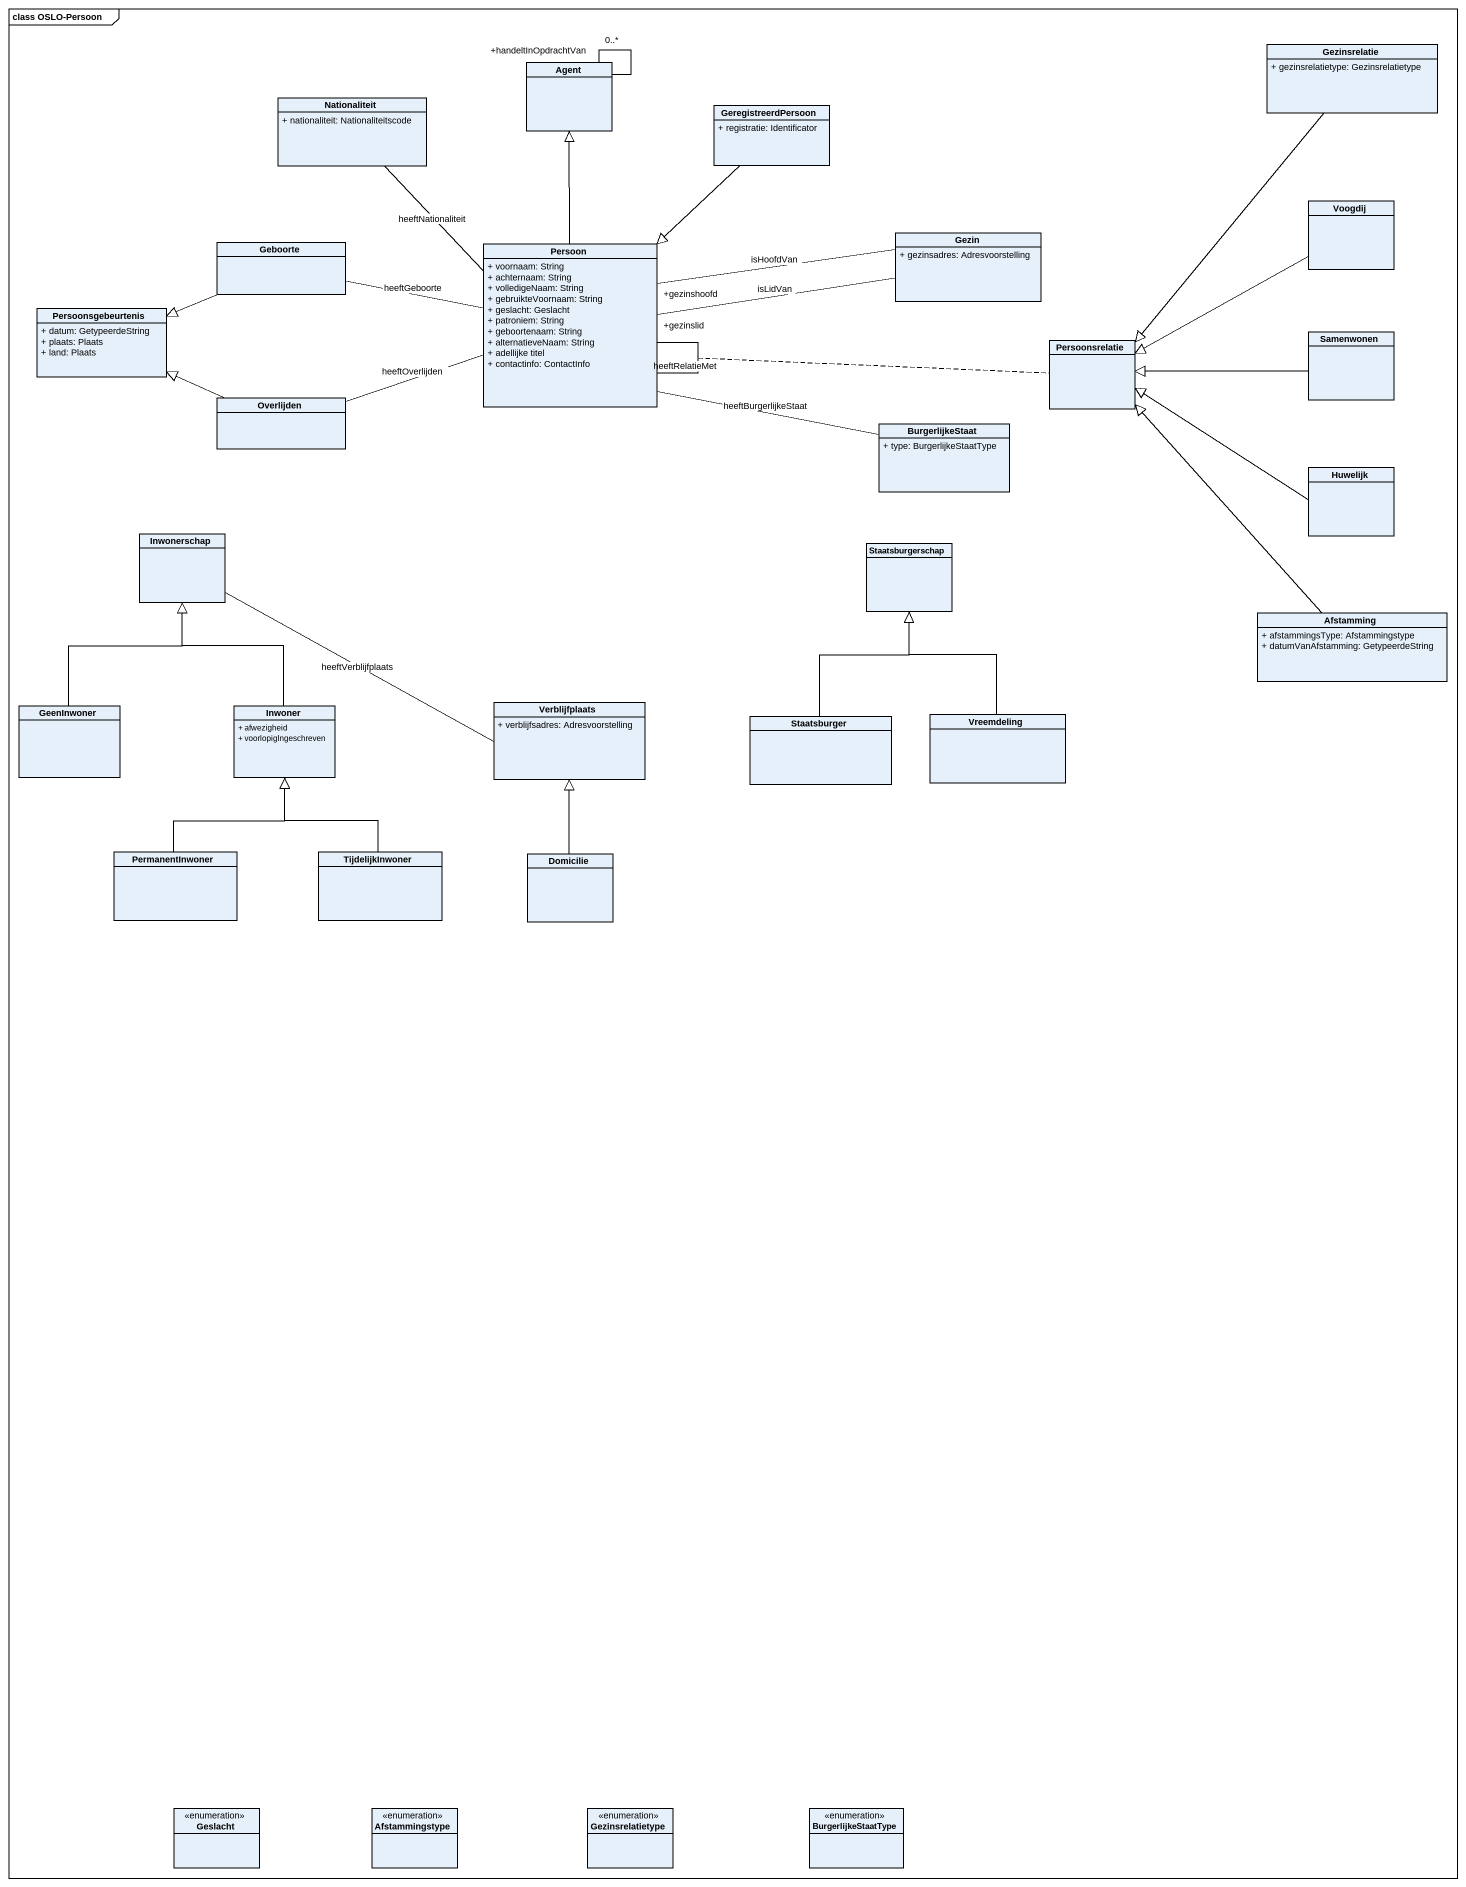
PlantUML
@startuml
mainframe class OSLO-Persoon
hide circle
hide empty members
skinparam classAttributeIconSize 0
class "Agent" as Agent_
class Gezinsrelatie {
  + gezinsrelatietype: Gezinsrelatietype
}
class Nationaliteit {
  + nationaliteit: Nationaliteitscode
}
class GeregistreerdPersoon {
  + registratie: Identificator
}
class Voogdij
class Geboorte
class Persoon {
  + voornaam: String
  + achternaam: String
  + volledigeNaam: String
  + gebruikteVoornaam: String
  + geslacht: Geslacht
  + patroniem: String
  + geboortenaam: String
  + alternatieveNaam: String
  + adellijke titel
  + contactinfo: ContactInfo
}
class Gezin {
  + gezinsadres: Adresvoorstelling
}
class Persoonsgebeurtenis {
  + datum: GetypeerdeString
  + plaats: Plaats
  + land: Plaats
}
class Samenwonen
class Persoonsrelatie
class Overlijden
class BurgerlijkeStaat {
  + type: BurgerlijkeStaatType
}
class Huwelijk
class Inwonerschap
class Staatsburgerschap
class Afstamming {
  + afstammingsType: Afstammingstype
  + datumVanAfstamming: GetypeerdeString
}
class GeenInwoner
class Inwoner {
  + afwezigheid
  + voorlopigIngeschreven
}
class Verblijfplaats {
  + verblijfsadres: Adresvoorstelling
}
class Staatsburger
class Vreemdeling
class PermanentInwoner
class TijdelijkInwoner
class Domicilie
enum Geslacht
enum Afstammingstype
enum Gezinsrelatietype
enum BurgerlijkeStaatType
Agent_ -- "+handeltInOpdrachtVan\n0..*" Agent_
Gezinsrelatie --|> Persoonsrelatie
GeregistreerdPersoon --|> Persoon
Voogdij -left-|> Persoonsrelatie
Geboorte -left-|> Persoonsgebeurtenis
Persoon -up-|> Agent_
Persoon -up- Nationaliteit : heeftNationaliteit
Persoon -left- Geboorte : heeftGeboorte
Persoon -- Persoon : heeftRelatieMet
(Persoon, Persoon) .. Persoonsrelatie
Persoon "+gezinslid" -right- Gezin : isLidVan
Persoon "+gezinshoofd" -right- Gezin : isHoofdVan
Persoon -left- Overlijden : heeftOverlijden
Persoon -right- BurgerlijkeStaat : heeftBurgerlijkeStaat
Samenwonen -left-|> Persoonsrelatie
Overlijden -left-|> Persoonsgebeurtenis
Huwelijk -left-|> Persoonsrelatie
Inwonerschap -right- Verblijfplaats : heeftVerblijfplaats
Afstamming -up-|> Persoonsrelatie
GeenInwoner -up-|> Inwonerschap
Inwoner -up-|> Inwonerschap
Staatsburger -up-|> Staatsburgerschap
Vreemdeling -up-|> Staatsburgerschap
PermanentInwoner -up-|> Inwoner
TijdelijkInwoner -up-|> Inwoner
Domicilie -up-|> Verblijfplaats
@enduml
